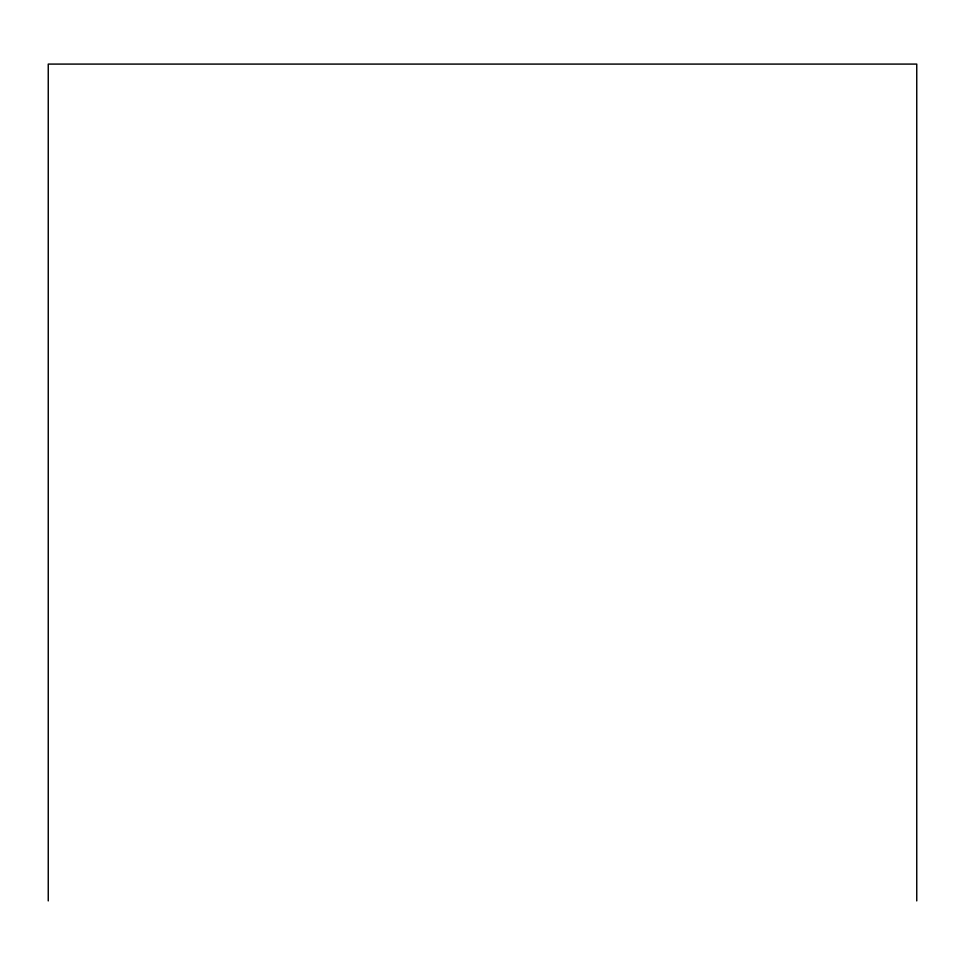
<?xml version="1.0" encoding="UTF-8"?>
<svg xmlns="http://www.w3.org/2000/svg" width="965" height="965" viewBox="0 0 965 965"><rect width="100%" height="100%" fill="white"/><g stroke="black" fill="none" stroke-linecap="round" stroke-linejoin="round"><path stroke-width="1.45" d="M916.75 900.912L916.75 64.088L48.25 64.088L48.25 900.912"/></g></svg>
